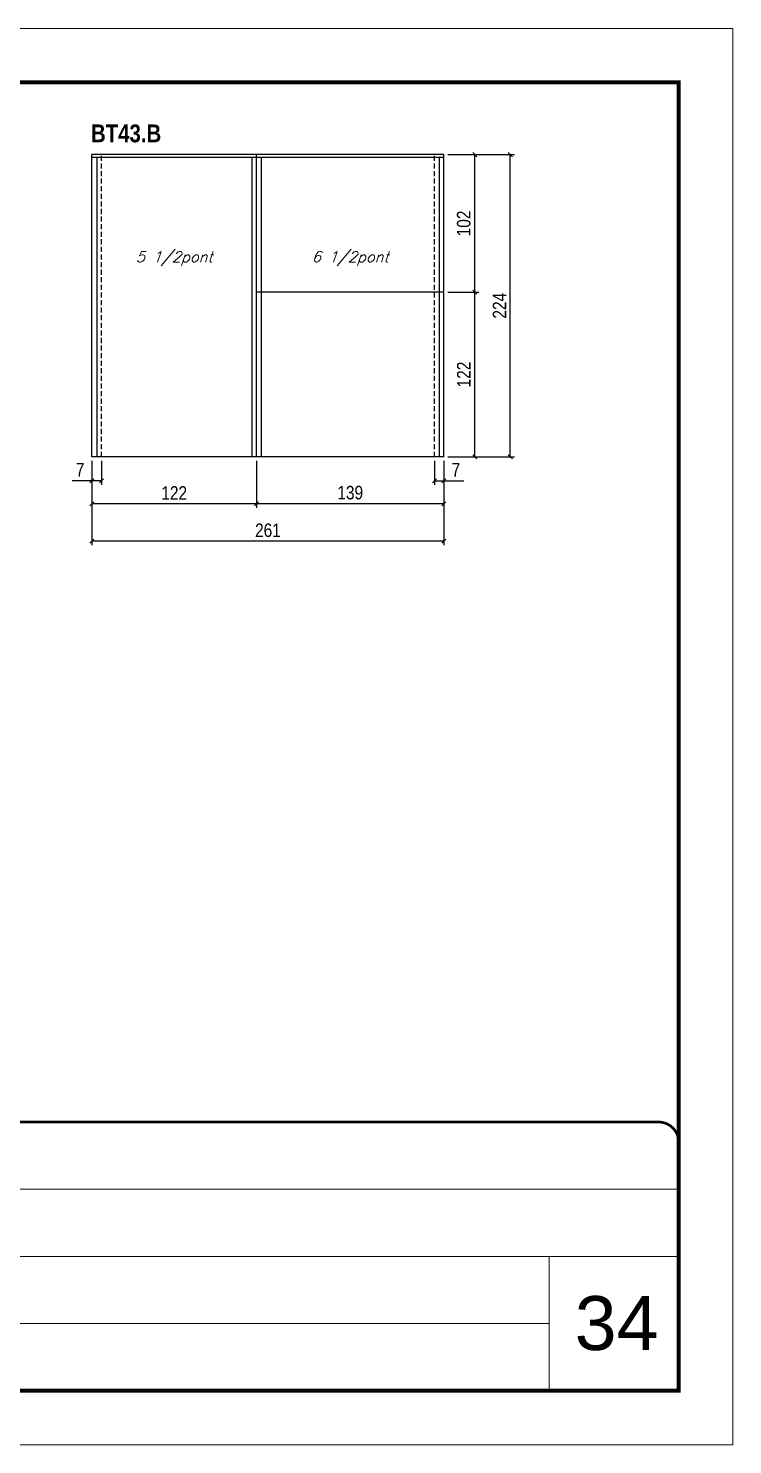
# Model space of a CAD drawing. Extents: x 3309 to 9590, y -2522 to 14608.
# Drawn here: x 5857 to 6379, y 4369 to 5419 of the extents above; entities that cross this region are included whole.
import ezdxf

# ---------------------------------------------------------------- set-up
doc = ezdxf.new("R2010")
doc.units = 0
for name, pattern in [('CONTINUO', [0]), ('DASHED', [0.75, 0.5, -0.25]), ('HIDDEN', [0.375, 0.25, -0.125])]:
    doc.linetypes.add(name, pattern=pattern)
for name, color, linetype, lineweight in [('CARIMBO', 255, 'Continuous', 9), ('Folhas', 255, 'Continuous', 9), ('SARRAFO DE PRESSAO', 251, 'DASHED', 9)]:
    doc.layers.add(name, color=color, linetype=linetype, lineweight=lineweight)
for name, color, linetype in [('COTA', 241, 'Continuous'), ('NOMENCLATURA', 7, 'Continuous'), ('Painéis', 200, 'Continuous'), ('SARR_2.2x7', 40, 'Continuous'), ('SARR_3.5x7', 81, 'Continuous'), ('texto', 7, 'Continuous')]:
    doc.layers.add(name, color=color, linetype=linetype)
doc.styles.add('ARIAL', font='arial.ttf')
doc.styles.add('COTA TECNICA', font='techl___.ttf', dxfattribs={"height": 10})
doc.styles.add('Romans', font='romans.shx')
doc.styles.add('TECNICA', font='techb___.ttf', dxfattribs={"height": 10})
doc.dimstyles.new('PAINEL', dxfattribs={"dimtxt": 10, "dimasz": 3, "dimexe": 3, "dimexo": 3, "dimgap": 3, "dimtad": 1, "dimdec": 1, "dimzin": 12, "dimdsep": 46, "dimtxsty": 'COTA TECNICA', "dimblk1": 'OBLIQUE', "dimblk2": 'OBLIQUE', "dimsah": 1, "dimcen": 0.9, "dimclrd": 4, "dimclre": 4, "dimclrt": 240, "dimadec": 1, "dimazin": 3, "dimtfac": 1, "dimtdec": 1, "dimtmove": 0, "dimatfit": 3, "dimfxl": 1, "dimtolj": 1, "dimtzin": 12, "dimarcsym": 0})

# ---------------------------------------------------------------- blocks, each defined once
blk = doc.blocks.new('9999999999')
at = {"color": 30, "linetype": 'CONTINUO'}
for p, q in [((98564.6, 34379.6), (99584, 34379.6)), ((98564.6, 34329.8), (99488, 34329.8)), ((99584, 34329.8), (99488, 34329.8)), ((99488, 34329.8), (99488, 34230.2)), ((98564.6, 34280), (99488, 34280))]:
    blk.add_line(p, q, dxfattribs=at)
at = {"color": 30, "linetype": 'CONTINUO', "const_width": 2}
blk.add_lwpolyline([(99584, 34230.2), (99584, 34414.4, 0.414214), (99569, 34429.4), (98229, 34429.4, 0.414214), (98214, 34414.4), (98214, 34245.2, 0.414214), (98229, 34230.2), (99584, 34230.2)], format="xyb", dxfattribs=at)
at = {"layer": 'Folhas'}
blk.add_lwpolyline([(98139, 34190.2), (99624, 34190.2), (99624, 35240.2), (98139, 35240.2)], close=True, dxfattribs=at)
at = {"layer": 'Folhas', "color": 30, "const_width": 3}
blk.add_lwpolyline([(98214, 34230.2), (99584, 34230.2), (99584, 35200.2), (98214, 35200.2)], close=True, dxfattribs=at)
blk = doc.blocks.new('_Oblique')
at = {"color": 0, "linetype": 'ByBlock', "lineweight": -2}
blk.add_line((-0.5, -0.5), (0.5, 0.5), dxfattribs=at)
blk = doc.blocks.new('*D1160')
at = {"layer": 'COTA', "color": 4, "linetype": 'ByBlock', "lineweight": -2, "transparency": 16777216}
for p, q in [((6026.3, 5098.6), (6026.3, 5063.7)), ((6165.3, 5098.6), (6165.3, 5063.7)), ((6165.3, 5066.7), (6026.3, 5066.7))]:
    blk.add_line(p, q, dxfattribs=at)
at = {"layer": 'Defpoints', "color": 0, "linetype": 'ByBlock', "transparency": 16777216}
for p in [(6026.3, 5101.6), (6165.3, 5101.6), (6026.3, 5066.7)]:
    blk.add_point(p, dxfattribs=at)
at = {"layer": 'COTA', "color": 4, "linetype": 'ByBlock', "lineweight": -2, "transparency": 16777216, "xscale": 3, "yscale": 3, "zscale": 3, "rotation": 180}
blk.add_blockref('_Oblique', (6026.3, 5066.7), dxfattribs=at)
at = {"layer": 'COTA', "color": 4, "linetype": 'ByBlock', "lineweight": -2, "transparency": 16777216, "xscale": 3, "yscale": 3, "zscale": 3}
blk.add_blockref('_Oblique', (6165.3, 5066.7), dxfattribs=at)
at = {"layer": 'COTA', "color": 240, "linetype": 'ByBlock', "transparency": 16777216, "insert": (6095.8, 5075), "char_height": 10, "attachment_point": 5, "style": 'COTA TECNICA'}
blk.add_mtext('\\A1;139', dxfattribs=at)
blk = doc.blocks.new('*D1161')
at = {"layer": 'COTA', "color": 4, "linetype": 'ByBlock', "lineweight": -2, "transparency": 16777216}
for p, q in [((5904.3, 5098.6), (5904.3, 5063.7)), ((6026.3, 5098.6), (6026.3, 5063.7)), ((6026.3, 5066.7), (5904.3, 5066.7))]:
    blk.add_line(p, q, dxfattribs=at)
at = {"layer": 'Defpoints', "color": 0, "linetype": 'ByBlock', "transparency": 16777216}
for p in [(5904.3, 5101.6), (6026.3, 5101.6), (5904.3, 5066.7)]:
    blk.add_point(p, dxfattribs=at)
at = {"layer": 'COTA', "color": 4, "linetype": 'ByBlock', "lineweight": -2, "transparency": 16777216, "xscale": 3, "yscale": 3, "zscale": 3, "rotation": 180}
blk.add_blockref('_Oblique', (5904.3, 5066.7), dxfattribs=at)
at = {"layer": 'COTA', "color": 4, "linetype": 'ByBlock', "lineweight": -2, "transparency": 16777216, "xscale": 3, "yscale": 3, "zscale": 3}
blk.add_blockref('_Oblique', (6026.3, 5066.7), dxfattribs=at)
at = {"layer": 'COTA', "color": 240, "linetype": 'ByBlock', "transparency": 16777216, "insert": (5965.3, 5074.8), "char_height": 10, "attachment_point": 5, "style": 'COTA TECNICA'}
blk.add_mtext('\\A1;122', dxfattribs=at)
blk = doc.blocks.new('*D1162')
at = {"layer": 'COTA', "color": 4, "linetype": 'ByBlock', "lineweight": -2, "transparency": 16777216}
for p, q in [((5904.3, 5098.6), (5904.3, 5036)), ((6165.3, 5098.6), (6165.3, 5036)), ((6165.3, 5039), (5904.3, 5039))]:
    blk.add_line(p, q, dxfattribs=at)
at = {"layer": 'Defpoints', "color": 0, "linetype": 'ByBlock', "transparency": 16777216}
for p in [(5904.3, 5101.6), (6165.3, 5101.6), (5904.3, 5039)]:
    blk.add_point(p, dxfattribs=at)
at = {"layer": 'COTA', "color": 4, "linetype": 'ByBlock', "lineweight": -2, "transparency": 16777216, "xscale": 3, "yscale": 3, "zscale": 3, "rotation": 180}
blk.add_blockref('_Oblique', (5904.3, 5039), dxfattribs=at)
at = {"layer": 'COTA', "color": 4, "linetype": 'ByBlock', "lineweight": -2, "transparency": 16777216, "xscale": 3, "yscale": 3, "zscale": 3}
blk.add_blockref('_Oblique', (6165.3, 5039), dxfattribs=at)
at = {"layer": 'COTA', "color": 240, "linetype": 'ByBlock', "transparency": 16777216, "insert": (6034.8, 5047.1), "char_height": 10, "attachment_point": 5, "style": 'COTA TECNICA'}
blk.add_mtext('\\A1;261', dxfattribs=at)
blk = doc.blocks.new('*D1163')
at = {"layer": 'COTA', "color": 4, "lineweight": -2, "transparency": 16777216}
for p, q in [((6168.3, 5325.6), (6217.5, 5325.6)), ((6214.5, 5101.6), (6214.5, 5325.6)), ((6168.3, 5101.6), (6217.5, 5101.6))]:
    blk.add_line(p, q, dxfattribs=at)
at = {"layer": 'Defpoints', "color": 0, "transparency": 16777216}
for p in [(6165.3, 5325.6), (6214.5, 5325.6), (6165.3, 5101.6)]:
    blk.add_point(p, dxfattribs=at)
at = {"layer": 'COTA', "color": 4, "lineweight": -2, "transparency": 16777216, "xscale": 3, "yscale": 3, "zscale": 3}
for p, rotation in [((6214.5, 5325.6), 90), ((6214.5, 5101.6), 270)]:
    blk.add_blockref('_Oblique', p, dxfattribs=dict(at, rotation=rotation))
at = {"layer": 'COTA', "color": 240, "transparency": 16777216, "insert": (6206.5, 5213.6), "char_height": 10, "attachment_point": 5, "rotation": 90, "style": 'COTA TECNICA'}
blk.add_mtext('\\A1;224', dxfattribs=at)
blk = doc.blocks.new('*D1164')
at = {"layer": 'COTA', "color": 4, "lineweight": -2, "transparency": 16777216}
for p, q in [((5904.3, 5098.6), (5904.3, 5080.9)), ((5911.3, 5098.6), (5911.3, 5080.9)), ((5904.3, 5083.9), (5889.6, 5083.9)), ((5911.3, 5083.9), (5904.3, 5083.9))]:
    blk.add_line(p, q, dxfattribs=at)
at = {"layer": 'Defpoints', "color": 0, "transparency": 16777216}
for p in [(5904.3, 5101.6), (5911.3, 5101.6), (5904.3, 5083.9)]:
    blk.add_point(p, dxfattribs=at)
at = {"layer": 'COTA', "color": 4, "lineweight": -2, "transparency": 16777216, "xscale": 3, "yscale": 3, "zscale": 3, "rotation": 180}
blk.add_blockref('_Oblique', (5904.3, 5083.9), dxfattribs=at)
at = {"layer": 'COTA', "color": 4, "lineweight": -2, "transparency": 16777216, "xscale": 3, "yscale": 3, "zscale": 3}
blk.add_blockref('_Oblique', (5911.3, 5083.9), dxfattribs=at)
at = {"layer": 'COTA', "color": 240, "transparency": 16777216, "insert": (5895.5, 5092), "char_height": 10, "attachment_point": 5, "style": 'COTA TECNICA'}
blk.add_mtext('\\A1;7', dxfattribs=at)
blk = doc.blocks.new('*D1165')
at = {"layer": 'COTA', "color": 4, "lineweight": -2, "transparency": 16777216}
for p, q in [((6158.3, 5098.6), (6158.3, 5080.9)), ((6165.3, 5098.6), (6165.3, 5080.9)), ((6158.3, 5083.9), (6165.3, 5083.9)), ((6165.3, 5083.9), (6180.1, 5083.9))]:
    blk.add_line(p, q, dxfattribs=at)
at = {"layer": 'Defpoints', "color": 0, "transparency": 16777216}
for p in [(6158.3, 5101.6), (6165.3, 5101.6), (6165.3, 5083.9)]:
    blk.add_point(p, dxfattribs=at)
at = {"layer": 'COTA', "color": 4, "lineweight": -2, "transparency": 16777216, "xscale": 3, "yscale": 3, "zscale": 3, "rotation": 180}
blk.add_blockref('_Oblique', (6158.3, 5083.9), dxfattribs=at)
at = {"layer": 'COTA', "color": 4, "lineweight": -2, "transparency": 16777216, "xscale": 3, "yscale": 3, "zscale": 3}
blk.add_blockref('_Oblique', (6165.3, 5083.9), dxfattribs=at)
at = {"layer": 'COTA', "color": 240, "transparency": 16777216, "insert": (6174.2, 5092), "char_height": 10, "attachment_point": 5, "style": 'COTA TECNICA'}
blk.add_mtext('\\A1;7', dxfattribs=at)
blk = doc.blocks.new('*D1166')
at = {"layer": 'COTA', "color": 4, "lineweight": -2, "transparency": 16777216}
for p, q in [((6168.3, 5223.6), (6191.1, 5223.6)), ((6188.1, 5101.6), (6188.1, 5223.6)), ((6168.3, 5101.6), (6191.1, 5101.6))]:
    blk.add_line(p, q, dxfattribs=at)
at = {"layer": 'Defpoints', "color": 0, "transparency": 16777216}
for p in [(6165.3, 5223.6), (6188.1, 5223.6), (6165.3, 5101.6)]:
    blk.add_point(p, dxfattribs=at)
at = {"layer": 'COTA', "color": 4, "lineweight": -2, "transparency": 16777216, "xscale": 3, "yscale": 3, "zscale": 3}
for p, rotation in [((6188.1, 5223.6), 90), ((6188.1, 5101.6), 270)]:
    blk.add_blockref('_Oblique', p, dxfattribs=dict(at, rotation=rotation))
at = {"layer": 'COTA', "color": 240, "transparency": 16777216, "insert": (6180, 5162.6), "char_height": 10, "attachment_point": 5, "rotation": 90, "style": 'COTA TECNICA'}
blk.add_mtext('\\A1;122', dxfattribs=at)
blk = doc.blocks.new('*D1167')
at = {"layer": 'COTA', "color": 4, "lineweight": -2, "transparency": 16777216}
for p, q in [((6168.3, 5325.6), (6191.1, 5325.6)), ((6188.1, 5223.6), (6188.1, 5325.6)), ((6168.3, 5223.6), (6191.1, 5223.6))]:
    blk.add_line(p, q, dxfattribs=at)
at = {"layer": 'Defpoints', "color": 0, "transparency": 16777216}
for p in [(6165.3, 5325.6), (6188.1, 5325.6), (6165.3, 5223.6)]:
    blk.add_point(p, dxfattribs=at)
at = {"layer": 'COTA', "color": 4, "lineweight": -2, "transparency": 16777216, "xscale": 3, "yscale": 3, "zscale": 3}
for p, rotation in [((6188.1, 5325.6), 90), ((6188.1, 5223.6), 270)]:
    blk.add_blockref('_Oblique', p, dxfattribs=dict(at, rotation=rotation))
at = {"layer": 'COTA', "color": 240, "transparency": 16777216, "insert": (6180, 5274.6), "char_height": 10, "attachment_point": 5, "rotation": 90, "style": 'COTA TECNICA'}
blk.add_mtext('\\A1;102', dxfattribs=at)

msp = doc.modelspace()

# ---------------------------------------------------------------- linework, layer by layer
at = {"layer": 'Painéis', "linetype": 'ByBlock'}
for p, q in [((6165.32, 5325.6), (5904.32, 5325.6)), ((5904.32, 5101.6), (5904.32, 5325.6)), ((6026.32, 5101.6), (6026.32, 5325.6)), ((6165.32, 5101.6), (6165.32, 5325.6)), ((6165.32, 5223.6), (6026.32, 5223.6)), ((6165.32, 5101.6), (5904.32, 5101.6))]:
    msp.add_line(p, q, dxfattribs=at)
at = {"layer": 'SARR_2.2x7', "linetype": 'HIDDEN', "ltscale": 15}
for p, q in [((5911.32, 5101.6), (5911.32, 5325.6)), ((6158.32, 5101.6), (6158.32, 5325.6))]:
    msp.add_line(p, q, dxfattribs=at)
at = {"layer": 'SARR_2.2x7', "linetype": 'Continuous'}
for p, q in [((6026.32, 5323.4), (5904.32, 5323.4)), ((6165.32, 5323.4), (6026.32, 5323.4))]:
    msp.add_line(p, q, dxfattribs=at)
at = {"layer": 'SARR_3.5x7'}
for p, q in [((5907.82, 5323.4), (5907.82, 5101.6)), ((6022.82, 5323.4), (6022.82, 5101.6)), ((6029.82, 5323.4), (6029.82, 5101.6)), ((6161.82, 5323.4), (6161.82, 5101.6))]:
    msp.add_line(p, q, dxfattribs=at)

# ---------------------------------------------------------------- block references
at = {"layer": 'SARRAFO DE PRESSAO', "color": 6, "linetype": 'ByBlock'}
msp.add_blockref('9999999999', (-93244.61, -29820.95), dxfattribs=at)

# ---------------------------------------------------------------- texts
at = {"layer": 'CARIMBO', "style": 'ARIAL'}
msp.add_text('34', height=40, dxfattribs=at).set_placement((6262.23, 4439.4))
at = {"layer": 'NOMENCLATURA', "style": 'TECNICA'}
msp.add_text('BT43.B', height=13.2, dxfattribs=at).set_placement((5903.6, 5334.78))
at = {"layer": 'texto', "color": 2, "char_height": 8, "attachment_point": 5, "style": 'Romans'}
for s, insert in [('{\\Q19;\\C256;5 1/2pont}', (5965.32, 5248.6)), ('{\\Q19;\\C256;6 1/2pont}', (6095.82, 5248.6))]:
    msp.add_mtext(s, dxfattribs=dict(at, insert=insert))

# ---------------------------------------------------------------- dimensions: what is measured, and where the dimension line sits
at = {"layer": 'COTA'}
for base, p2, picture, middle in [((6214.53, 5325.6), (6165.32, 5325.6), '*D1163', (6206.46, 5213.6)), ((6188.1, 5223.6), (6165.32, 5223.6), '*D1166', (6180.04, 5162.6))]:
    dim = msp.add_linear_dim(base=base, p1=(6165.32, 5101.6), p2=p2, angle=90, dimstyle='PAINEL', dxfattribs=at)
    dim.commit()
    dim.dimension.update_dxf_attribs({"geometry": picture, "text_midpoint": middle})
dim = msp.add_linear_dim(base=(6188.1, 5325.6), p1=(6165.32, 5223.6), p2=(6165.32, 5325.6), angle=90, dimstyle='PAINEL', override={"dimtmove": 1}, dxfattribs=at)
dim.commit()
dim.dimension.update_dxf_attribs({"geometry": '*D1167', "text_midpoint": (6180, 5274.6)})
for base, p1, p2, picture, middle in [((5904.32, 5083.9), (5911.32, 5101.6), (5904.32, 5101.6), '*D1164', (5895.46, 5091.97)), ((6165.32, 5083.9), (6158.32, 5101.6), (6165.32, 5101.6), '*D1165', (6174.19, 5091.97))]:
    dim = msp.add_linear_dim(base=base, p1=p1, p2=p2, dimstyle='PAINEL', dxfattribs=at)
    dim.commit()
    dim.dimension.update_dxf_attribs({"geometry": picture, "text_midpoint": middle})
at = {"layer": 'COTA', "linetype": 'ByBlock'}
dim = msp.add_linear_dim(base=(5904.32, 5066.72), p1=(6026.32, 5101.6), p2=(5904.32, 5101.6), angle=180, dimstyle='PAINEL', override={"dimtmove": 1}, dxfattribs=at)
dim.commit()
dim.dimension.update_dxf_attribs({"geometry": '*D1161', "text_midpoint": (5965.32, 5074.78)})
for base, p2, picture, middle in [((5904.32, 5039.01), (5904.32, 5101.6), '*D1162', (6034.82, 5047.11)), ((6026.32, 5066.72), (6026.32, 5101.6), '*D1160', (6095.82, 5074.97))]:
    dim = msp.add_linear_dim(base=base, p1=(6165.32, 5101.6), p2=p2, angle=180, dimstyle='PAINEL', dxfattribs=at)
    dim.commit()
    dim.dimension.update_dxf_attribs({"geometry": picture, "text_midpoint": middle})

doc.saveas('drawing.dxf')
